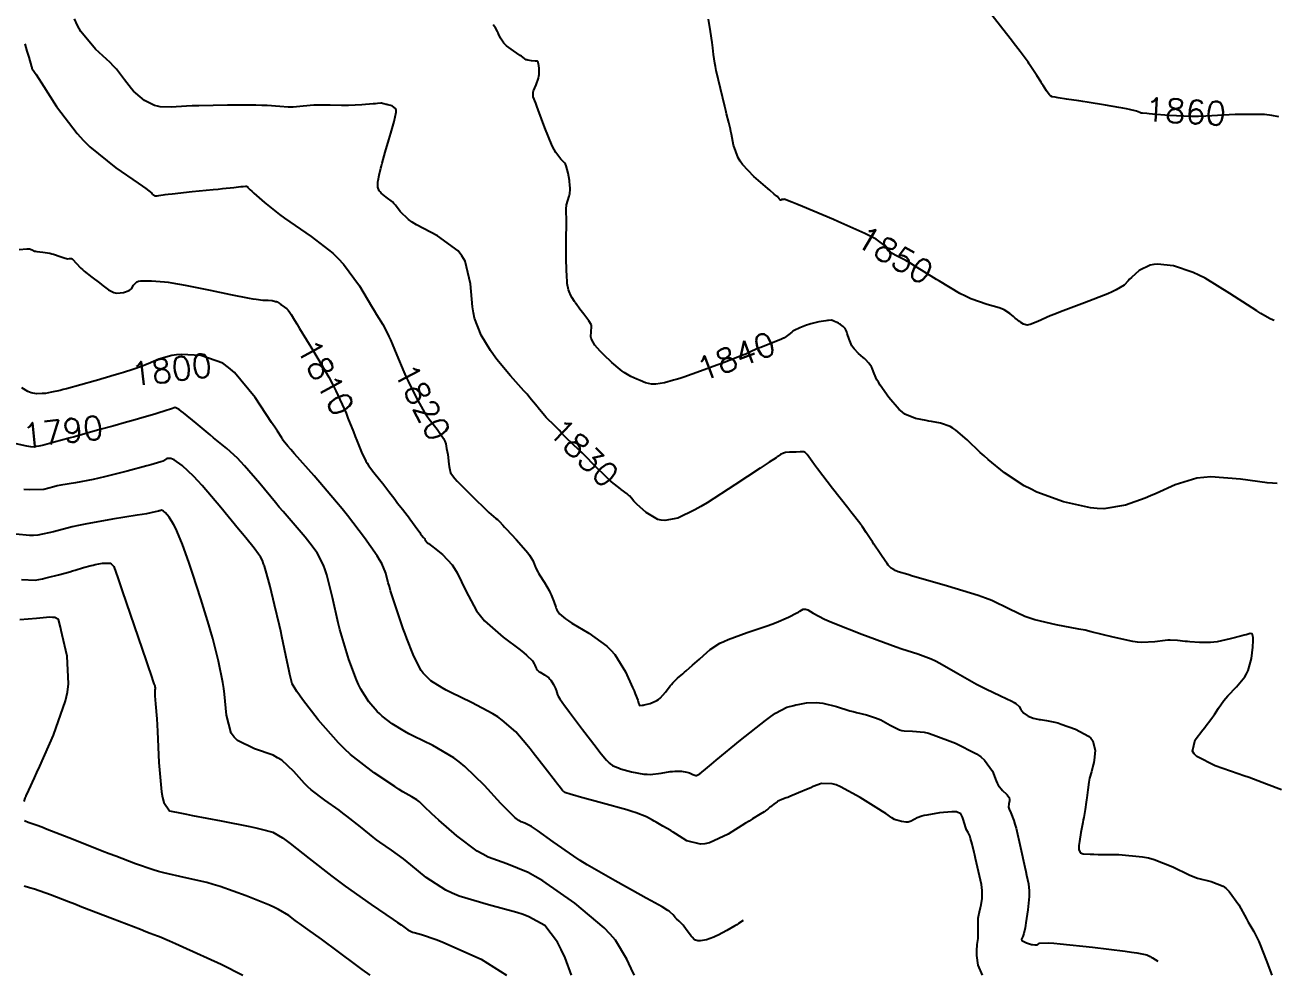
# Model space of a CAD drawing. Header units: metres. Extents: x 837477 to 838477, y 1189014 to 1191014.
# Drawn here: x 838018.8 to 838219.8, y 1189013.9 to 1189166.9 of the extents above; entities that cross this region are included whole.
import ezdxf

# ---------------------------------------------------------------- set-up
doc = ezdxf.new("R2010")
doc.units = ezdxf.units.M
doc.header["$LTSCALE"] = 0.3
doc.layers.add('COTAS 10', color=1, linetype='Continuous')
doc.styles.get("Standard").update_dxf_attribs({"font": 'simplex.shx'})

msp = doc.modelspace()

# ---------------------------------------------------------------- linework, layer by layer
at = {"layer": 'COTAS 10'}
for points, elevation in [([(838220.592, 1189152.072), (838219.453, 1189152.286), (838218.263, 1189152.436), (838213.786, 1189152.444), (838213.537, 1189152.444), (838208.826, 1189152.168), (838207.645, 1189152.14), (838206.518, 1189152.133), (838202.894, 1189152.282), (838200.245, 1189152.509), (838199.733, 1189152.552), (838199.317, 1189152.585), (838198.613, 1189152.632), (838198.426, 1189152.674), (838198.335, 1189152.705), (838198.228, 1189152.744), (838197.699, 1189152.955), (838196.544, 1189153.269), (838196.04, 1189153.373), (838195.458, 1189153.484), (838194.822, 1189153.591), (838192.693, 1189153.948), (838189.735, 1189154.411), (838189.031, 1189154.521), (838188.376, 1189154.624), (838186.427, 1189154.931), (838185.078, 1189155.144), (838184.801, 1189155.187), (838184.568, 1189155.223), (838184.075, 1189155.296), (838183.809, 1189155.462), (838183.717, 1189155.558), (838183.619, 1189155.674), (838183.198, 1189156.271), (838182.67, 1189157.093), (838182.504, 1189157.35), (838182.328, 1189157.621), (838181.618, 1189158.708), (838180.986, 1189159.673), (838180.859, 1189159.866), (838180.752, 1189160.027), (838180.541, 1189160.344), (838180.446, 1189160.494), (838180.413, 1189160.55), (838180.377, 1189160.612), (838180.222, 1189160.89), (838178.957, 1189162.58), (838178.221, 1189163.533), (838177.318, 1189164.696), (838172.663, 1189170.648)], 1860), ([(838220.991, 1189043.699), (838218.622, 1189044.617), (838215.826, 1189045.655), (838214.948, 1189045.97), (838214.026, 1189046.296), (838210.323, 1189047.576), (838207.399, 1189049.041), (838206.969, 1189049.484), (838206.703, 1189049.945), (838207.113, 1189051.744), (838208.376, 1189053.37), (838208.648, 1189053.721), (838208.887, 1189054.029), (838209.472, 1189054.78), (838209.906, 1189055.383), (838210.05, 1189055.598), (838210.204, 1189055.833), (838210.849, 1189056.852), (838211.734, 1189058.078), (838212.04, 1189058.444), (838212.372, 1189058.82), (838213.792, 1189060.272), (838215.125, 1189061.905), (838215.403, 1189062.395), (838215.642, 1189062.901), (838216.173, 1189064.867), (838216.385, 1189066.646), (838216.421, 1189067.034), (838216.449, 1189067.377), (838216.468, 1189068.239), (838216.37, 1189068.679), (838216.324, 1189068.756), (838216.268, 1189068.813), (838215.996, 1189068.855), (838215.302, 1189068.672), (838214.981, 1189068.587), (838214.604, 1189068.487), (838212.776, 1189067.999), (838210.682, 1189067.551), (838210.137, 1189067.477), (838209.607, 1189067.423), (838207.821, 1189067.406), (838206.254, 1189067.532), (838205.863, 1189067.569), (838205.49, 1189067.606), (838204.295, 1189067.744), (838203.082, 1189067.793), (838202.697, 1189067.774), (838202.29, 1189067.74), (838200.644, 1189067.499), (838198.527, 1189067.415), (838197.823, 1189067.48), (838197.069, 1189067.583), (838193.92, 1189068.274), (838190.394, 1189069.155), (838189.402, 1189069.378), (838188.403, 1189069.592), (838184.738, 1189070.287), (838181.329, 1189071.057), (838180.492, 1189071.317), (838179.702, 1189071.598), (838177.232, 1189072.782), (838174.38, 1189074.156), (838173.348, 1189074.556), (838172.212, 1189074.965), (838167.232, 1189076.515), (838162.572, 1189077.845), (838161.637, 1189078.117), (838160.855, 1189078.346), (838159.315, 1189078.824), (838158.816, 1189079.034), (838158.691, 1189079.094), (838158.572, 1189079.156), (838158.191, 1189079.386), (838157.706, 1189079.895), (838157.522, 1189080.131), (838157.316, 1189080.41), (838156.39, 1189081.762), (838155.401, 1189083.27), (838155.155, 1189083.646), (838154.921, 1189084.005), (838154.177, 1189085.155), (838153.582, 1189086.054), (838153.441, 1189086.255), (838153.311, 1189086.436), (838152.93, 1189086.917), (838152.101, 1189087.945), (838151.69, 1189088.47), (838151.199, 1189089.1), (838148.769, 1189092.243), (838146.352, 1189095.402), (838145.869, 1189096.041), (838145.468, 1189096.579), (838144.691, 1189097.672), (838144.365, 1189098.004), (838144.247, 1189098.062), (838144.118, 1189098.106), (838143.55, 1189098.14), (838142.891, 1189098.092), (838142.704, 1189098.083), (838142.514, 1189098.076), (838141.812, 1189098.067), (838141.155, 1189098.01), (838140.994, 1189097.972), (838140.843, 1189097.925), (838140.373, 1189097.675), (838140.013, 1189097.407), (838139.931, 1189097.349), (838139.857, 1189097.298), (838139.65, 1189097.168), (838138.542, 1189096.443), (838137.899, 1189096.017), (838137.111, 1189095.492), (838133.048, 1189092.781), (838128.588, 1189089.919), (838127.549, 1189089.3), (838126.595, 1189088.756), (838123.854, 1189087.415), (838121.74, 1189087.041), (838121.18, 1189087.106), (838120.631, 1189087.244), (838118.741, 1189088.353), (838117.271, 1189089.67), (838116.987, 1189089.941), (838116.755, 1189090.17), (838116.363, 1189090.656), (838116.065, 1189091.017), (838115.893, 1189091.167), (838115.683, 1189091.339), (838114.71, 1189092.062), (838114.603, 1189092.14), (838113.169, 1189093.278), (838112.736, 1189093.663), (838112.288, 1189094.078), (838110.538, 1189095.826), (838108.846, 1189097.568), (838108.434, 1189097.979), (838108.046, 1189098.359), (838106.849, 1189099.472), (838105.956, 1189100.284), (838105.759, 1189100.474), (838105.584, 1189100.649), (838105.135, 1189101.154), (838104.738, 1189101.616), (838104.596, 1189101.764), (838104.44, 1189101.921), (838103.759, 1189102.561), (838102.926, 1189103.391), (838102.673, 1189103.668), (838102.411, 1189103.966), (838101.387, 1189105.21), (838101.207, 1189105.428), (838100.038, 1189106.842), (838099.572, 1189107.384), (838099.065, 1189107.964), (838096.9, 1189110.385), (838094.699, 1189113.011), (838094.17, 1189113.721), (838093.675, 1189114.424), (838092.179, 1189116.9), (838091.143, 1189119.648), (838090.94, 1189120.522), (838090.772, 1189121.446), (838090.467, 1189125.189), (838089.615, 1189128.841), (838089.103, 1189129.706), (838088.471, 1189130.509), (838085.189, 1189132.88), (838081.788, 1189134.677), (838081.08, 1189135.117), (838080.474, 1189135.533), (838079.132, 1189136.824), (838078.38, 1189137.864), (838078.147, 1189138.121), (838077.902, 1189138.365), (838076.925, 1189139.132), (838076.075, 1189139.792), (838075.911, 1189139.967), (838075.777, 1189140.14), (838075.548, 1189140.737), (838075.564, 1189141.381), (838075.584, 1189141.583), (838075.61, 1189141.795), (838075.763, 1189142.647), (838076.034, 1189143.781), (838076.135, 1189144.171), (838076.247, 1189144.595), (838076.747, 1189146.398), (838077.321, 1189148.379), (838077.48, 1189148.913), (838077.639, 1189149.441), (838078.213, 1189151.299), (838078.512, 1189152.796), (838078.498, 1189153.097), (838078.442, 1189153.348), (838077.889, 1189153.845), (838077.177, 1189154.002), (838077.021, 1189154.039), (838076.883, 1189154.073), (838076.532, 1189154.173), (838076.315, 1189154.233), (838076.262, 1189154.242), (838076.211, 1189154.248), (838076.053, 1189154.244), (838075.497, 1189154.193), (838075.197, 1189154.17), (838074.833, 1189154.144), (838072.989, 1189154.016), (838070.834, 1189153.911), (838070.275, 1189153.899), (838069.731, 1189153.894), (838067.9, 1189153.936), (838066.182, 1189153.966), (838065.708, 1189153.953), (838065.236, 1189153.93), (838063.54, 1189153.773), (838061.939, 1189153.636), (838061.527, 1189153.627), (838061.128, 1189153.63), (838059.801, 1189153.743), (838057.756, 1189153.89), (838056.905, 1189153.913), (838055.93, 1189153.93), (838051.378, 1189153.928), (838046.721, 1189153.851), (838045.68, 1189153.819), (838044.746, 1189153.783), (838042.268, 1189153.616), (838040.537, 1189153.665), (838040.074, 1189153.765), (838039.618, 1189153.902), (838038.028, 1189154.711), (838036.593, 1189155.861), (838036.234, 1189156.213), (838035.891, 1189156.58), (838034.793, 1189158.028), (838033.471, 1189159.725), (838032.988, 1189160.248), (838032.454, 1189160.795), (838030.1, 1189162.965), (838027.746, 1189165.81), (838027.212, 1189166.783), (838026.73, 1189167.836)], 1830), ([(838220.297, 1189093.031), (838219.578, 1189093.07), (838218.718, 1189093.144), (838214.44, 1189093.719), (838209.662, 1189094.075), (838208.487, 1189094.012), (838207.377, 1189093.88), (838203.902, 1189092.818), (838200.817, 1189091.39), (838199.953, 1189091.027), (838199.084, 1189090.677), (838195.909, 1189089.53), (838192.426, 1189088.967), (838191.364, 1189088.985), (838190.258, 1189089.079), (838185.909, 1189090.046), (838181.641, 1189091.652), (838180.587, 1189092.149), (838179.587, 1189092.669), (838176.437, 1189094.732), (838173.817, 1189096.89), (838173.151, 1189097.469), (838172.512, 1189098.039), (838170.418, 1189100.033), (838168.593, 1189101.632), (838168.123, 1189101.953), (838167.668, 1189102.223), (838166.15, 1189102.76), (838164.669, 1189102.987), (838164.238, 1189103.061), (838163.796, 1189103.141), (838162.123, 1189103.469), (838160.402, 1189104.211), (838159.93, 1189104.551), (838159.461, 1189104.949), (838157.784, 1189106.874), (838156.412, 1189108.87), (838156.134, 1189109.313), (838155.902, 1189109.708), (838155.433, 1189110.74), (838155.198, 1189111.433), (838155.112, 1189111.614), (838155.018, 1189111.791), (838154.603, 1189112.393), (838154.061, 1189112.984), (838153.886, 1189113.154), (838153.7, 1189113.327), (838152.94, 1189113.973), (838152.205, 1189114.724), (838152.035, 1189114.963), (838151.88, 1189115.215), (838151.441, 1189116.238), (838151.129, 1189117.177), (838151.053, 1189117.376), (838150.982, 1189117.549), (838150.764, 1189117.955), (838150.569, 1189118.178), (838150.512, 1189118.235), (838150.453, 1189118.29), (838150.231, 1189118.473), (838150.007, 1189118.631), (838149.948, 1189118.67), (838149.889, 1189118.707), (838149.686, 1189118.826), (838149.474, 1189118.937), (838149.409, 1189118.97), (838149.343, 1189119.003), (838149.08, 1189119.128), (838148.825, 1189119.236), (838148.762, 1189119.258), (838148.702, 1189119.277), (838148.516, 1189119.318), (838148.116, 1189119.285), (838147.922, 1189119.257), (838147.691, 1189119.222), (838146.556, 1189119.029), (838145.25, 1189118.739), (838144.912, 1189118.643), (838144.584, 1189118.54), (838143.484, 1189118.111), (838142.583, 1189117.65), (838142.381, 1189117.528), (838142.198, 1189117.407), (838141.708, 1189116.99), (838141.092, 1189116.543), (838140.894, 1189116.438), (838140.83, 1189116.404), (838140.528, 1189116.258), (838139.111, 1189115.678), (838137.58, 1189115.089), (838137.208, 1189114.939), (838136.858, 1189114.793), (838135.779, 1189114.315), (838134.776, 1189113.864), (838134.473, 1189113.736), (838134.16, 1189113.607), (838132.942, 1189113.13), (838131.325, 1189112.524), (838130.761, 1189112.314), (838130.146, 1189112.085), (838127.508, 1189111.102), (838124.814, 1189110.146), (838124.165, 1189109.934), (838123.557, 1189109.744), (838123.154, 1189109.636), (838121.712, 1189109.247), (838120.284, 1189109.034), (838119.94, 1189109.023), (838119.617, 1189109.032), (838118.637, 1189109.24), (838117.771, 1189109.607), (838117.521, 1189109.718), (838117.266, 1189109.831), (838116.308, 1189110.272), (838115.233, 1189110.898), (838114.905, 1189111.129), (838114.563, 1189111.385), (838113.217, 1189112.516), (838111.929, 1189113.729), (838111.624, 1189114.036), (838111.34, 1189114.331), (838110.502, 1189115.292), (838109.985, 1189116.164), (838109.904, 1189116.402), (838109.85, 1189116.638), (838109.883, 1189117.481), (838109.958, 1189118.259), (838109.932, 1189118.454), (838109.886, 1189118.64), (838109.548, 1189119.241), (838109.038, 1189119.859), (838108.882, 1189120.057), (838108.721, 1189120.266), (838108.087, 1189121.118), (838107.49, 1189121.958), (838107.351, 1189122.16), (838107.224, 1189122.349), (838106.86, 1189122.92), (838106.588, 1189123.409), (838106.519, 1189123.545), (838106.451, 1189123.682), (838106.227, 1189124.182), (838106.049, 1189125.227), (838106.01, 1189125.707), (838105.976, 1189126.27), (838105.892, 1189128.994), (838105.861, 1189131.796), (838105.861, 1189132.409), (838105.865, 1189132.952), (838105.909, 1189134.321), (838105.948, 1189135.226), (838105.949, 1189135.476), (838105.946, 1189135.725), (838105.897, 1189136.622), (838105.889, 1189137.472), (838105.911, 1189137.691), (838105.945, 1189137.904), (838106.153, 1189138.617), (838106.377, 1189139.297), (838106.419, 1189139.49), (838106.453, 1189139.684), (838106.507, 1189140.4), (838106.46, 1189141.243), (838106.431, 1189141.518), (838106.395, 1189141.811), (838106.204, 1189143.016), (838105.876, 1189144.165), (838105.753, 1189144.422), (838105.617, 1189144.652), (838105.006, 1189145.262), (838104.189, 1189146.299), (838103.921, 1189146.798), (838103.636, 1189147.389), (838102.457, 1189150.288), (838101.38, 1189153.184), (838101.16, 1189153.772), (838100.973, 1189154.268), (838100.578, 1189155.291), (838100.54, 1189155.844), (838100.578, 1189156.045), (838100.637, 1189156.266), (838101.025, 1189157.237), (838101.423, 1189158.313), (838101.488, 1189158.602), (838101.533, 1189158.886), (838101.531, 1189159.876), (838101.415, 1189160.642), (838101.387, 1189160.784), (838101.361, 1189160.897), (838101.284, 1189161.051), (838101.092, 1189161.034), (838100.993, 1189161.038), (838100.875, 1189161.046), (838100.285, 1189161.107), (838099.686, 1189161.205), (838099.562, 1189161.236), (838099.456, 1189161.269), (838099.225, 1189161.405), (838098.879, 1189161.689), (838098.7, 1189161.815), (838098.486, 1189161.963), (838097.412, 1189162.669), (838096.296, 1189163.495), (838096.055, 1189163.717), (838095.844, 1189163.937), (838095.326, 1189164.709), (838094.999, 1189165.424), (838094.908, 1189165.608), (838094.817, 1189165.787), (838094.485, 1189166.382), (838094.101, 1189166.89)], 1840), ([(838219.818, 1189119.26), (838219.688, 1189119.305), (838219.075, 1189119.566), (838217.66, 1189120.398), (838217.023, 1189120.802), (838216.281, 1189121.282), (838212.718, 1189123.643), (838208.738, 1189126.06), (838207.733, 1189126.576), (838206.77, 1189127.025), (838203.643, 1189128.09), (838201.061, 1189128.353), (838200.442, 1189128.295), (838199.865, 1189128.182), (838198.126, 1189127.301), (838196.855, 1189126.184), (838196.573, 1189125.921), (838196.322, 1189125.678), (838195.664, 1189124.97), (838194.412, 1189124.181), (838193.784, 1189123.888), (838193.036, 1189123.562), (838189.319, 1189122.116), (838185.419, 1189120.65), (838184.555, 1189120.312), (838183.784, 1189120.003), (838181.78, 1189119.13), (838180.577, 1189118.644), (838180.312, 1189118.578), (838180.076, 1189118.542), (838179.467, 1189118.66), (838179.069, 1189118.957), (838178.966, 1189119.035), (838178.866, 1189119.11), (838178.53, 1189119.363), (838178.15, 1189119.668), (838178.022, 1189119.777), (838177.883, 1189119.896), (838177.303, 1189120.411), (838176.348, 1189120.982), (838175.974, 1189121.135), (838175.553, 1189121.287), (838173.636, 1189121.819), (838171.031, 1189122.757), (838170.176, 1189123.165), (838169.262, 1189123.637), (838165.977, 1189125.584), (838165.479, 1189125.878), (838161.944, 1189128.09), (838161.187, 1189128.545), (838160.525, 1189128.931), (838158.937, 1189129.753), (838158.094, 1189130.205), (838157.902, 1189130.358), (838157.729, 1189130.522), (838157.253, 1189131.215), (838155.756, 1189132.346), (838154.938, 1189132.787), (838153.946, 1189133.284), (838149.607, 1189135.226), (838148.907, 1189135.538), (838143.932, 1189137.63), (838142.979, 1189138.023), (838142.212, 1189138.336), (838140.977, 1189138.794), (838140.921, 1189138.748), (838140.898, 1189138.742), (838140.871, 1189138.739), (838140.743, 1189138.755), (838140.608, 1189138.762), (838140.577, 1189138.755), (838140.547, 1189138.743), (838140.461, 1189138.665), (838140.372, 1189138.634), (838140.342, 1189138.651), (838140.308, 1189138.68), (838140.165, 1189138.88), (838140.02, 1189139.102), (838139.986, 1189139.145), (838139.955, 1189139.18), (838139.862, 1189139.24), (838139.736, 1189139.304), (838139.682, 1189139.342), (838139.621, 1189139.388), (838139.335, 1189139.625), (838138.635, 1189140.237), (838138.312, 1189140.519), (838137.934, 1189140.849), (838136.105, 1189142.45), (838134.267, 1189144.389), (838133.883, 1189144.933), (838133.554, 1189145.479), (838132.82, 1189147.48), (838132.47, 1189149.275), (838132.383, 1189149.692), (838132.301, 1189150.075), (838132.041, 1189151.168), (838131.694, 1189152.53), (838131.557, 1189153.083), (838131.402, 1189153.711), (838130.694, 1189156.611), (838130.02, 1189159.517), (838129.886, 1189160.148), (838129.776, 1189160.704), (838129.566, 1189162.088), (838129.46, 1189163.202), (838129.414, 1189163.589), (838129.362, 1189164.01), (838129.115, 1189165.811), (838128.774, 1189167.776)], 1850), ([(838018.733, 1189163.839), (838019.088, 1189162.639), (838019.374, 1189161.67), (838019.837, 1189160.093), (838019.851, 1189160.023), (838019.853, 1189160.004), (838019.854, 1189159.986), (838019.854, 1189159.924), (838019.861, 1189159.869), (838019.868, 1189159.856), (838019.876, 1189159.844), (838019.924, 1189159.806), (838020.564, 1189158.857), (838020.946, 1189158.27), (838021.417, 1189157.542), (838023.86, 1189153.743), (838027.158, 1189149.357), (838028.169, 1189148.261), (838029.222, 1189147.214), (838033.377, 1189143.86), (838036.965, 1189141.396), (838037.66, 1189140.911), (838038.226, 1189140.512), (838039.196, 1189139.784), (838039.313, 1189139.635), (838039.342, 1189139.601), (838039.37, 1189139.569), (838039.458, 1189139.48), (838039.548, 1189139.417), (838039.576, 1189139.402), (838039.607, 1189139.388), (838039.731, 1189139.345), (838039.9, 1189139.334), (838039.959, 1189139.339), (838040.022, 1189139.348), (838040.297, 1189139.411), (838041.308, 1189139.557), (838041.837, 1189139.618), (838042.474, 1189139.688), (838045.672, 1189140.018), (838049.076, 1189140.36), (838049.842, 1189140.438), (838050.532, 1189140.509), (838052.39, 1189140.706), (838053.5, 1189140.827), (838053.719, 1189140.85), (838053.9, 1189140.869), (838054.234, 1189140.898), (838054.321, 1189140.896), (838054.371, 1189140.892), (838054.465, 1189140.88), (838054.542, 1189140.852), (838054.557, 1189140.84), (838054.568, 1189140.825), (838054.585, 1189140.757), (838054.999, 1189140.33), (838055.26, 1189140.09), (838055.585, 1189139.797), (838057.291, 1189138.296), (838059.739, 1189136.33), (838060.532, 1189135.744), (838061.375, 1189135.14), (838064.837, 1189132.806), (838068.33, 1189130.091), (838069.193, 1189129.247), (838070.01, 1189128.363), (838072.586, 1189124.837), (838074.553, 1189121.577), (838074.986, 1189120.861), (838075.371, 1189120.227), (838076.359, 1189118.609), (838077.113, 1189117.195), (838077.351, 1189116.688), (838077.601, 1189116.132), (838077.853, 1189115.527), (838078.609, 1189113.707), (838079.754, 1189110.982), (838080.09, 1189110.236), (838080.435, 1189109.494), (838081.751, 1189106.848), (838083.097, 1189104.472), (838083.461, 1189103.901), (838083.821, 1189103.367), (838085.091, 1189101.751), (838086.115, 1189100.293), (838086.321, 1189099.858), (838086.494, 1189099.41), (838086.638, 1189098.681), (838086.835, 1189097.682), (838086.977, 1189096.122), (838087.024, 1189095.781), (838087.073, 1189095.479), (838087.279, 1189094.714), (838087.968, 1189093.81), (838088.323, 1189093.419), (838088.749, 1189092.969), (838090.879, 1189090.837), (838093.019, 1189088.773), (838093.45, 1189088.364), (838093.812, 1189088.027), (838094.539, 1189087.397), (838094.795, 1189087.217), (838094.861, 1189087.163), (838094.924, 1189087.107), (838095.133, 1189086.888), (838095.662, 1189086.302), (838095.927, 1189086.014), (838096.244, 1189085.672), (838097.817, 1189083.982), (838099.392, 1189082.222), (838099.71, 1189081.837), (838099.977, 1189081.495), (838100.513, 1189080.625), (838100.709, 1189080.08), (838100.761, 1189079.942), (838100.812, 1189079.81), (838100.988, 1189079.381), (838101.301, 1189078.794), (838101.439, 1189078.561), (838101.6, 1189078.299), (838102.363, 1189077.1), (838103.148, 1189075.78), (838103.322, 1189075.441), (838103.476, 1189075.114), (838103.878, 1189074.029), (838104.187, 1189073.109), (838104.283, 1189072.886), (838104.385, 1189072.676), (838104.79, 1189072.033), (838105.78, 1189071.221), (838106.25, 1189070.906), (838106.805, 1189070.55), (838109.516, 1189068.938), (838112.411, 1189066.846), (838113.082, 1189066.187), (838113.696, 1189065.494), (838115.442, 1189062.707), (838116.577, 1189060.169), (838116.806, 1189059.634), (838116.998, 1189059.172), (838117.384, 1189058.108), (838117.528, 1189057.624), (838117.568, 1189057.527), (838117.608, 1189057.447), (838117.752, 1189057.291), (838118.094, 1189057.309), (838118.258, 1189057.338), (838118.452, 1189057.377), (838119.406, 1189057.604), (838120.479, 1189058.058), (838120.748, 1189058.241), (838121.006, 1189058.447), (838121.837, 1189059.398), (838122.597, 1189060.422), (838122.809, 1189060.674), (838123.023, 1189060.914), (838123.802, 1189061.666), (838124.653, 1189062.394), (838124.911, 1189062.618), (838125.179, 1189062.851), (838126.231, 1189063.775), (838127.343, 1189064.76), (838127.955, 1189065.304), (838129.053, 1189066.284), (838130.634, 1189067.299), (838131.244, 1189067.592), (838131.928, 1189067.891), (838135.022, 1189069.015), (838138.216, 1189070.102), (838138.964, 1189070.377), (838139.653, 1189070.641), (838141.65, 1189071.501), (838142.994, 1189072.173), (838143.272, 1189072.319), (838143.509, 1189072.448), (838144.025, 1189072.766), (838144.422, 1189072.795), (838144.585, 1189072.74), (838144.77, 1189072.659), (838145.629, 1189072.139), (838147.442, 1189071.199), (838148.229, 1189070.853), (838149.139, 1189070.469), (838153.457, 1189068.772), (838157.954, 1189067.105), (838158.977, 1189066.74), (838159.905, 1189066.417), (838162.452, 1189065.599), (838164.615, 1189064.786), (838165.3, 1189064.465), (838166.021, 1189064.103), (838168.938, 1189062.452), (838171.913, 1189060.724), (838172.671, 1189060.314), (838173.402, 1189059.933), (838175.806, 1189058.804), (838177.616, 1189057.974), (838177.972, 1189057.783), (838178.265, 1189057.607), (838178.799, 1189057.111), (838178.99, 1189056.712), (838179.068, 1189056.598), (838179.156, 1189056.483), (838179.56, 1189056.055), (838180.074, 1189055.667), (838180.23, 1189055.577), (838180.393, 1189055.495), (838181.032, 1189055.26), (838181.775, 1189055.089), (838182.004, 1189055.046), (838182.242, 1189055.006), (838183.185, 1189054.878), (838184.513, 1189054.595), (838184.994, 1189054.456), (838185.525, 1189054.291), (838187.849, 1189053.479), (838189.948, 1189052.353), (838190.336, 1189051.99), (838190.64, 1189051.606), (838191.04, 1189050.033), (838190.856, 1189048.463), (838190.792, 1189048.08), (838190.722, 1189047.719), (838190.422, 1189046.604), (838190.125, 1189045.568), (838190.056, 1189045.258), (838189.994, 1189044.938), (838189.818, 1189043.695), (838189.671, 1189042.41), (838189.627, 1189042.063), (838189.58, 1189041.721), (838189.4, 1189040.515), (838189.181, 1189039.23), (838189.111, 1189038.837), (838189.036, 1189038.428), (838188.729, 1189036.818), (838188.473, 1189035.352), (838188.431, 1189035.034), (838188.4, 1189034.754), (838188.392, 1189034.064), (838188.538, 1189033.693), (838188.605, 1189033.616), (838188.684, 1189033.549), (838189.066, 1189033.397), (838190.228, 1189033.326), (838190.799, 1189033.31), (838191.477, 1189033.295), (838194.826, 1189033.254), (838198.624, 1189032.931), (838199.585, 1189032.739), (838200.508, 1189032.502), (838203.516, 1189031.274), (838206.135, 1189029.992), (838206.813, 1189029.72), (838207.47, 1189029.484), (838209.674, 1189028.936), (838211.618, 1189028.167), (838212.112, 1189027.793), (838212.587, 1189027.348), (838214.143, 1189025.162), (838215.384, 1189022.895), (838215.66, 1189022.401), (838215.907, 1189021.964), (838216.555, 1189020.867), (838217.143, 1189019.727), (838217.352, 1189019.262), (838217.58, 1189018.734), (838218.57, 1189016.288), (838219.465, 1189013.872)], 1820), ([(838017.806, 1189130.683), (838019.039, 1189130.794), (838019.289, 1189130.796), (838019.499, 1189130.787), (838019.926, 1189130.649), (838020.288, 1189130.456), (838020.457, 1189130.41), (838020.656, 1189130.368), (838021.624, 1189130.247), (838022.756, 1189130.087), (838023.06, 1189130.021), (838023.359, 1189129.945), (838024.401, 1189129.593), (838025.256, 1189129.292), (838025.436, 1189129.248), (838025.592, 1189129.222), (838025.951, 1189129.27), (838026.232, 1189129.253), (838026.339, 1189129.185), (838026.457, 1189129.089), (838026.988, 1189128.518), (838027.748, 1189127.715), (838028.012, 1189127.473), (838028.297, 1189127.224), (838029.52, 1189126.254), (838030.769, 1189125.315), (838031.072, 1189125.084), (838031.356, 1189124.867), (838032.225, 1189124.189), (838033.048, 1189123.764), (838033.303, 1189123.706), (838033.568, 1189123.673), (838034.624, 1189123.77), (838035.559, 1189124.117), (838035.75, 1189124.241), (838035.91, 1189124.378), (838036.24, 1189124.978), (838036.764, 1189125.5), (838037.046, 1189125.588), (838037.389, 1189125.652), (838039.123, 1189125.679), (838041.248, 1189125.489), (838041.837, 1189125.416), (838042.426, 1189125.334), (838044.557, 1189124.964), (838046.974, 1189124.475), (838047.743, 1189124.319), (838048.557, 1189124.153), (838051.858, 1189123.476), (838054.838, 1189122.887), (838055.449, 1189122.776), (838055.968, 1189122.688), (838057.069, 1189122.558), (838057.594, 1189122.555), (838057.75, 1189122.546), (838057.91, 1189122.535), (838058.527, 1189122.465), (838059.095, 1189122.348), (838059.226, 1189122.307), (838059.345, 1189122.262), (838059.675, 1189122.066), (838059.963, 1189121.834), (838060.054, 1189121.766), (838060.151, 1189121.697), (838060.541, 1189121.433), (838060.932, 1189121.129), (838061.029, 1189121.035), (838061.12, 1189120.936), (838061.408, 1189120.541), (838061.606, 1189120.219), (838062.149, 1189119.335), (838062.525, 1189118.724), (838062.976, 1189117.994), (838065.223, 1189114.356), (838067.684, 1189110.133), (838068.27, 1189109.033), (838068.815, 1189107.964), (838070.436, 1189104.356), (838070.751, 1189103.565), (838071.644, 1189101.315), (838071.928, 1189100.604), (838072.189, 1189099.95), (838072.951, 1189098.062), (838073.629, 1189096.636), (838073.837, 1189096.273), (838074.055, 1189095.925), (838074.918, 1189094.783), (838075.851, 1189093.678), (838076.113, 1189093.352), (838076.377, 1189093.018), (838077.343, 1189091.739), (838078.271, 1189090.49), (838078.511, 1189090.174), (838078.743, 1189089.871), (838079.52, 1189088.887), (838080.276, 1189087.92), (838080.495, 1189087.629), (838080.718, 1189087.327), (838081.56, 1189086.151), (838082.294, 1189085.115), (838082.449, 1189084.902), (838082.582, 1189084.721), (838082.891, 1189084.332), (838083.056, 1189084.14), (838083.099, 1189084.083), (838083.141, 1189084.025), (838083.282, 1189083.8), (838083.429, 1189083.586), (838083.474, 1189083.534), (838083.52, 1189083.485), (838083.705, 1189083.337), (838084.172, 1189082.992), (838084.397, 1189082.819), (838084.663, 1189082.613), (838085.969, 1189081.588), (838087.502, 1189079.931), (838087.911, 1189079.326), (838088.312, 1189078.658), (838089.708, 1189075.717), (838091.452, 1189072.538), (838092.073, 1189071.72), (838092.755, 1189070.928), (838095.717, 1189068.295), (838098.482, 1189066.215), (838099.039, 1189065.772), (838099.505, 1189065.388), (838100.438, 1189064.483), (838100.727, 1189064.009), (838100.789, 1189063.897), (838100.842, 1189063.794), (838100.964, 1189063.489), (838101.041, 1189063.26), (838101.065, 1189063.205), (838101.09, 1189063.152), (838101.191, 1189062.992), (838101.438, 1189062.791), (838101.554, 1189062.712), (838101.692, 1189062.624), (838102.367, 1189062.223), (838103.087, 1189061.702), (838103.253, 1189061.539), (838103.406, 1189061.366), (838103.84, 1189060.673), (838104.13, 1189060.013), (838104.191, 1189059.862), (838104.244, 1189059.725), (838104.369, 1189059.342), (838104.487, 1189059.011), (838104.536, 1189058.906), (838104.593, 1189058.795), (838104.856, 1189058.348), (838105.607, 1189057.292), (838105.972, 1189056.797), (838106.404, 1189056.215), (838108.529, 1189053.384), (838110.678, 1189050.56), (838111.126, 1189049.983), (838111.51, 1189049.494), (838112.364, 1189048.467), (838112.774, 1189048.061), (838112.879, 1189047.965), (838112.979, 1189047.875), (838113.31, 1189047.607), (838113.966, 1189047.318), (838114.272, 1189047.215), (838114.631, 1189047.102), (838116.379, 1189046.61), (838118.386, 1189046.233), (838118.91, 1189046.192), (838119.419, 1189046.178), (838121.14, 1189046.358), (838122.637, 1189046.626), (838123.006, 1189046.668), (838123.354, 1189046.696), (838124.443, 1189046.679), (838125.307, 1189046.538), (838125.513, 1189046.486), (838125.704, 1189046.43), (838126.274, 1189046.183), (838126.732, 1189046.026), (838126.852, 1189046.026), (838126.97, 1189046.045), (838127.371, 1189046.271), (838128.61, 1189047.313), (838129.255, 1189047.846), (838130.032, 1189048.485), (838133.93, 1189051.679), (838137.964, 1189054.862), (838138.827, 1189055.494), (838139.579, 1189056.018), (838141.377, 1189057.012), (838142.518, 1189057.295), (838142.856, 1189057.371), (838143.204, 1189057.446), (838144.542, 1189057.709), (838146.133, 1189057.77), (838146.641, 1189057.719), (838147.179, 1189057.637), (838149.364, 1189057.093), (838151.554, 1189056.437), (838152.095, 1189056.285), (838152.607, 1189056.145), (838154.221, 1189055.747), (838155.672, 1189055.305), (838156.083, 1189055.137), (838156.497, 1189054.95), (838158.022, 1189054.112), (838159.519, 1189053.378), (838159.916, 1189053.256), (838160.304, 1189053.169), (838161.64, 1189053.151), (838163.476, 1189052.982), (838164.18, 1189052.801), (838164.968, 1189052.562), (838168.517, 1189051.212), (838171.926, 1189049.47), (838172.625, 1189048.984), (838173.219, 1189048.496), (838174.477, 1189046.717), (838175.075, 1189045.147), (838175.251, 1189044.79), (838175.432, 1189044.466), (838176.123, 1189043.579), (838176.726, 1189042.997), (838176.851, 1189042.867), (838176.957, 1189042.749), (838177.189, 1189042.433), (838177.249, 1189042.142), (838177.247, 1189042.04), (838177.236, 1189041.928), (838177.13, 1189041.448), (838177.082, 1189040.891), (838177.108, 1189040.731), (838177.152, 1189040.569), (838177.451, 1189039.965), (838177.94, 1189038.735), (838178.103, 1189038.179), (838178.279, 1189037.529), (838179.013, 1189034.404), (838179.708, 1189031.236), (838179.858, 1189030.56), (838179.99, 1189029.971), (838180.316, 1189028.57), (838180.42, 1189027.419), (838180.412, 1189026.989), (838180.389, 1189026.509), (838180.172, 1189024.372), (838179.879, 1189022.292), (838179.807, 1189021.848), (838179.739, 1189021.462), (838179.528, 1189020.542), (838179.361, 1189020.07), (838179.321, 1189019.965), (838179.284, 1189019.871), (838179.174, 1189019.626), (838179.241, 1189019.436), (838179.316, 1189019.377), (838179.415, 1189019.316), (838179.978, 1189019.07), (838180.623, 1189018.856), (838180.775, 1189018.814), (838180.914, 1189018.779), (838181.319, 1189018.718), (838181.635, 1189018.754), (838181.717, 1189018.781), (838181.798, 1189018.814), (838182.075, 1189018.997), (838183.543, 1189019.035), (838184.375, 1189018.977), (838185.391, 1189018.89), (838190.6, 1189018.332), (838195.841, 1189017.692), (838196.877, 1189017.553), (838197.734, 1189017.432), (838199.332, 1189017.134), (838199.867, 1189016.863), (838200.054, 1189016.759), (838200.257, 1189016.641), (838201.132, 1189016.111)], 1810), ([(838172.89, 1189013.872), (838172.213, 1189015.464), (838171.993, 1189017.03), (838171.967, 1189017.404), (838171.956, 1189017.752), (838172.041, 1189018.791), (838172.177, 1189019.747), (838172.197, 1189020.043), (838172.211, 1189020.352), (838172.199, 1189021.579), (838172.192, 1189022.756), (838172.208, 1189023.032), (838172.232, 1189023.287), (838172.387, 1189024.033), (838172.58, 1189024.731), (838172.629, 1189024.957), (838172.675, 1189025.197), (838172.828, 1189026.18), (838172.826, 1189027.506), (838172.776, 1189027.961), (838172.703, 1189028.455), (838172.26, 1189030.559), (838171.744, 1189032.661), (838171.626, 1189033.154), (838171.518, 1189033.609), (838171.216, 1189034.929), (838170.977, 1189035.868), (838170.909, 1189036.081), (838170.839, 1189036.275), (838170.579, 1189036.808), (838170.327, 1189037.277), (838170.262, 1189037.43), (838170.199, 1189037.594), (838169.989, 1189038.273), (838169.779, 1189038.966), (838169.716, 1189039.139), (838169.65, 1189039.304), (838169.395, 1189039.832), (838168.704, 1189040.142), (838168.363, 1189040.17), (838167.958, 1189040.173), (838165.955, 1189039.973), (838163.928, 1189039.632), (838163.507, 1189039.546), (838163.147, 1189039.464), (838162.355, 1189039.198), (838161.968, 1189038.962), (838161.863, 1189038.899), (838161.76, 1189038.837), (838161.396, 1189038.623), (838160.939, 1189038.492), (838160.778, 1189038.483), (838160.601, 1189038.486), (838159.836, 1189038.595), (838159.073, 1189038.801), (838158.898, 1189038.865), (838158.738, 1189038.932), (838158.291, 1189039.198), (838157.302, 1189039.873), (838156.8, 1189040.196), (838156.199, 1189040.58), (838153.208, 1189042.461), (838150.039, 1189044.19), (838149.327, 1189044.478), (838148.687, 1189044.683), (838146.973, 1189044.735), (838145.649, 1189044.204), (838145.256, 1189044.042), (838144.85, 1189043.873), (838143.287, 1189043.206), (838141.877, 1189042.611), (838141.568, 1189042.486), (838141.294, 1189042.38), (838140.597, 1189042.14), (838140.11, 1189041.948), (838139.969, 1189041.872), (838139.824, 1189041.786), (838139.278, 1189041.389), (838138.785, 1189040.983), (838138.674, 1189040.89), (838138.574, 1189040.805), (838138.307, 1189040.572), (838138.004, 1189040.34), (838137.883, 1189040.256), (838137.745, 1189040.165), (838137.109, 1189039.764), (838135.868, 1189038.998), (838135.348, 1189038.675), (838134.751, 1189038.305), (838131.959, 1189036.568), (838128.937, 1189035.159), (838128.196, 1189034.995), (838127.495, 1189034.929), (838125.311, 1189035.505), (838123.551, 1189036.607), (838123.119, 1189036.872), (838122.71, 1189037.12), (838121.433, 1189037.868), (838120.347, 1189038.479), (838120.059, 1189038.641), (838119.777, 1189038.798), (838118.803, 1189039.339), (838117.147, 1189039.995), (838116.435, 1189040.225), (838115.612, 1189040.476), (838111.723, 1189041.56), (838107.992, 1189042.562), (838107.269, 1189042.761), (838106.68, 1189042.927), (838105.674, 1189043.243), (838105.533, 1189043.357), (838105.49, 1189043.395), (838105.445, 1189043.436), (838105.27, 1189043.609), (838104.735, 1189044.275), (838104.463, 1189044.626), (838104.138, 1189045.051), (838102.516, 1189047.189), (838100.587, 1189049.671), (838100.067, 1189050.313), (838099.554, 1189050.934), (838097.752, 1189053.014), (838095.591, 1189054.927), (838094.851, 1189055.444), (838094.049, 1189055.954), (838090.643, 1189057.752), (838087.325, 1189059.355), (838086.579, 1189059.744), (838085.909, 1189060.108), (838084.113, 1189061.222), (838082.875, 1189062.458), (838082.556, 1189062.898), (838082.248, 1189063.381), (838081.222, 1189065.479), (838080.233, 1189068.051), (838079.948, 1189068.833), (838079.657, 1189069.644), (838078.568, 1189072.825), (838077.622, 1189075.76), (838077.422, 1189076.416), (838077.249, 1189077.005), (838076.847, 1189078.568), (838076.183, 1189080.128), (838075.844, 1189080.715), (838075.439, 1189081.369), (838073.416, 1189084.291), (838070.674, 1189087.861), (838069.816, 1189088.924), (838068.914, 1189090.02), (838065.298, 1189094.245), (838062.161, 1189097.819), (838061.561, 1189098.504), (838061.078, 1189099.057), (838060.304, 1189099.955), (838060.286, 1189099.999), (838060.28, 1189100.014), (838060.273, 1189100.031), (838060.245, 1189100.102), (838060.203, 1189100.192), (838060.189, 1189100.22), (838060.173, 1189100.25), (838060.102, 1189100.369), (838059.396, 1189101.443), (838058.98, 1189102.073), (838058.467, 1189102.849), (838055.817, 1189106.855), (838052.485, 1189110.908), (838051.543, 1189111.713), (838050.593, 1189112.38), (838047.09, 1189113.644), (838043.888, 1189113.778), (838043.127, 1189113.733), (838042.421, 1189113.653), (838040.325, 1189113.066), (838038.619, 1189112.309), (838038.159, 1189112.121), (838037.703, 1189111.942), (838036.1, 1189111.375), (838034.608, 1189110.9), (838034.222, 1189110.779), (838033.847, 1189110.663), (838032.594, 1189110.282), (838031.74, 1189110.034), (838031.135, 1189109.858), (838030.632, 1189109.714), (838030.085, 1189109.56), (838027.752, 1189108.907), (838025.441, 1189108.281), (838024.909, 1189108.143), (838024.423, 1189108.021), (838023.059, 1189107.706), (838022.041, 1189107.539), (838021.773, 1189107.51), (838021.512, 1189107.488), (838020.62, 1189107.468), (838019.738, 1189107.634), (838019.484, 1189107.729), (838019.225, 1189107.844), (838018.251, 1189108.439)], 1800), ([(838134.347, 1189022.655), (838133.608, 1189022.149), (838133.34, 1189021.979), (838133.044, 1189021.797), (838131.743, 1189021.03), (838130.336, 1189020.286), (838129.973, 1189020.117), (838129.621, 1189019.965), (838128.447, 1189019.554), (838127.486, 1189019.368), (838127.27, 1189019.359), (838127.075, 1189019.368), (838126.551, 1189019.554), (838126.134, 1189019.96), (838126.007, 1189020.108), (838125.876, 1189020.272), (838125.359, 1189020.992), (838124.829, 1189021.73), (838124.689, 1189021.904), (838124.551, 1189022.066), (838124.078, 1189022.544), (838123.649, 1189022.939), (838123.54, 1189023.05), (838123.434, 1189023.16), (838123.084, 1189023.563), (838122.619, 1189024.004), (838122.44, 1189024.139), (838122.24, 1189024.279), (838121.335, 1189024.834), (838119.537, 1189025.838), (838118.773, 1189026.262), (838117.894, 1189026.75), (838113.757, 1189029.037), (838109.249, 1189031.643), (838108.136, 1189032.331), (838107.081, 1189033.004), (838103.757, 1189035.314), (838101.275, 1189037.122), (838100.75, 1189037.479), (838100.296, 1189037.773), (838099.243, 1189038.315), (838098.63, 1189038.539), (838098.454, 1189038.632), (838098.274, 1189038.74), (838097.6, 1189039.243), (838096.434, 1189040.393), (838095.944, 1189040.909), (838095.382, 1189041.51), (838092.749, 1189044.392), (838089.578, 1189047.469), (838088.677, 1189048.193), (838087.766, 1189048.862), (838084.392, 1189050.814), (838081.299, 1189052.316), (838080.566, 1189052.7), (838079.886, 1189053.07), (838077.872, 1189054.295), (838076.278, 1189055.534), (838075.862, 1189055.914), (838075.457, 1189056.309), (838074.088, 1189057.872), (838072.808, 1189059.928), (838072.459, 1189060.635), (838072.113, 1189061.401), (838070.883, 1189064.666), (838069.741, 1189068.423), (838069.451, 1189069.5), (838069.171, 1189070.592), (838068.255, 1189074.666), (838067.367, 1189078.311), (838067.106, 1189079.132), (838066.838, 1189079.871), (838065.815, 1189081.86), (838064.616, 1189083.419), (838064.237, 1189083.888), (838063.838, 1189084.372), (838062.227, 1189086.254), (838060.295, 1189088.497), (838059.694, 1189089.21), (838059.064, 1189089.962), (838056.548, 1189093.009), (838054.094, 1189095.886), (838053.503, 1189096.531), (838052.951, 1189097.111), (838051.274, 1189098.656), (838049.646, 1189099.961), (838049.124, 1189100.389), (838048.57, 1189100.846), (838046.316, 1189102.735), (838044.303, 1189104.384), (838043.902, 1189104.689), (838043.569, 1189104.928), (838042.934, 1189105.244), (838042.338, 1189105.022), (838042.03, 1189104.922), (838041.661, 1189104.805), (838039.811, 1189104.243), (838037.063, 1189103.443), (838036.128, 1189103.177), (838035.117, 1189102.89), (838032.895, 1189102.269), (838030.836, 1189101.693), (838026.742, 1189100.559), (838025.849, 1189100.312), (838025.061, 1189100.096), (838023.085, 1189099.557), (838021.973, 1189099.267), (838021.73, 1189099.206), (838021.514, 1189099.155), (838020.968, 1189099.04), (838020.636, 1189098.982), (838020.556, 1189098.966), (838020.481, 1189098.949), (838020.251, 1189098.89), (838019.685, 1189098.932), (838019.398, 1189098.98), (838019.054, 1189099.044), (838017.341, 1189099.406)], 1790), ([(838116.886, 1189013.872), (838116.634, 1189014.207), (838115.66, 1189016.403), (838113.818, 1189019.506), (838112.978, 1189020.465), (838111.995, 1189021.469), (838107.25, 1189025.459), (838102.116, 1189029.025), (838100.887, 1189029.763), (838099.741, 1189030.391), (838096.297, 1189031.756), (838093.301, 1189032.852), (838092.437, 1189033.311), (838091.558, 1189033.837), (838088.26, 1189036.297), (838085.388, 1189038.788), (838084.777, 1189039.332), (838084.246, 1189039.814), (838082.995, 1189041.032), (838082.25, 1189041.754), (838082.038, 1189041.925), (838081.824, 1189042.082), (838081.032, 1189042.54), (838079.607, 1189043.368), (838078.995, 1189043.758), (838078.288, 1189044.218), (838074.949, 1189046.457), (838071.165, 1189049.399), (838070.178, 1189050.3), (838069.217, 1189051.24), (838065.968, 1189054.949), (838063.453, 1189058.247), (838062.956, 1189058.928), (838062.546, 1189059.509), (838061.783, 1189060.765), (838061.506, 1189061.826), (838061.402, 1189062.284), (838061.285, 1189062.813), (838060.765, 1189065.312), (838060.121, 1189068.368), (838059.926, 1189069.248), (838059.725, 1189070.141), (838058.94, 1189073.488), (838058.22, 1189076.417), (838058.06, 1189077.047), (838057.917, 1189077.599), (838057.54, 1189078.94), (838057.292, 1189079.701), (838057.229, 1189079.887), (838057.169, 1189080.063), (838056.976, 1189080.609), (838056.665, 1189081.203), (838056.532, 1189081.409), (838056.378, 1189081.633), (838055.65, 1189082.592), (838054.303, 1189084.256), (838053.759, 1189084.925), (838053.14, 1189085.684), (838050.286, 1189089.178), (838047.303, 1189092.694), (838046.603, 1189093.468), (838045.958, 1189094.154), (838044.082, 1189095.91), (838042.779, 1189096.806), (838042.494, 1189096.95), (838042.243, 1189097.049), (838041.61, 1189097.032), (838041.205, 1189096.76), (838041.096, 1189096.698), (838040.989, 1189096.642), (838040.616, 1189096.488), (838039.563, 1189096.19), (838039.027, 1189096.044), (838038.385, 1189095.869), (838035.187, 1189095.008), (838031.551, 1189094.089), (838030.633, 1189093.879), (838029.755, 1189093.687), (838026.904, 1189093.152), (838024.54, 1189092.737), (838023.968, 1189092.621), (838023.432, 1189092.504), (838021.794, 1189092.077), (838019.526, 1189091.984), (838018.593, 1189092.078)], 1780), ([(838106.714, 1189013.872), (838105.706, 1189016.628), (838105.086, 1189017.993), (838104.484, 1189019.169), (838102.452, 1189021.846), (838099.888, 1189023.24), (838098.951, 1189023.607), (838097.915, 1189023.967), (838093.352, 1189025.198), (838088.651, 1189026.586), (838087.528, 1189027.043), (838086.483, 1189027.533), (838083.352, 1189029.567), (838080.895, 1189031.605), (838080.274, 1189032.096), (838079.678, 1189032.557), (838077.743, 1189033.958), (838075.9, 1189035.266), (838075.364, 1189035.668), (838074.816, 1189036.087), (838072.743, 1189037.743), (838070.559, 1189039.475), (838069.942, 1189039.942), (838069.32, 1189040.404), (838067.026, 1189042.026), (838064.842, 1189043.701), (838064.289, 1189044.196), (838063.758, 1189044.705), (838062.026, 1189046.655), (838060.089, 1189048.458), (838059.429, 1189048.873), (838058.716, 1189049.252), (838055.691, 1189050.321), (838052.948, 1189051.65), (838052.412, 1189052.194), (838051.972, 1189052.815), (838051.19, 1189055.691), (838050.904, 1189059.084), (838050.778, 1189060.03), (838050.631, 1189060.979), (838049.928, 1189064.429), (838048.981, 1189068.073), (838048.68, 1189069.144), (838048.362, 1189070.242), (838047.074, 1189074.429), (838045.768, 1189078.429), (838045.439, 1189079.408), (838045.125, 1189080.331), (838044.106, 1189083.202), (838043.213, 1189085.402), (838042.978, 1189085.902), (838042.748, 1189086.356), (838041.961, 1189087.602), (838041.316, 1189088.345), (838041.175, 1189088.481), (838041.05, 1189088.587), (838040.737, 1189088.717), (838040.459, 1189088.634), (838040.357, 1189088.605), (838040.244, 1189088.573), (838039.742, 1189088.437), (838038.335, 1189088.163), (838037.65, 1189088.045), (838036.838, 1189087.909), (838032.841, 1189087.264), (838028.444, 1189086.492), (838027.38, 1189086.276), (838026.383, 1189086.058), (838023.336, 1189085.264), (838020.816, 1189084.713), (838020.152, 1189084.649), (838019.501, 1189084.623), (838017.27, 1189084.85)], 1770), ([(838018.2, 1189077.545), (838020.425, 1189077.461), (838021.581, 1189077.674), (838021.97, 1189077.76), (838022.39, 1189077.859), (838024.155, 1189078.315), (838025.97, 1189078.818), (838026.421, 1189078.946), (838026.849, 1189079.069), (838028.208, 1189079.473), (838029.414, 1189079.808), (838029.745, 1189079.889), (838030.076, 1189079.963), (838031.26, 1189080.186), (838032.254, 1189080.219), (838032.464, 1189080.174), (838032.646, 1189080.105), (838033.068, 1189079.661), (838033.717, 1189077.83), (838034.042, 1189076.886), (838034.43, 1189075.754), (838036.356, 1189070.089), (838038.264, 1189064.462), (838038.64, 1189063.353), (838038.951, 1189062.439), (838039.525, 1189060.763), (838039.645, 1189060.419), (838039.67, 1189060.345), (838039.691, 1189060.28), (838039.737, 1189060.123), (838039.74, 1189060.013), (838039.735, 1189059.978), (838039.726, 1189059.94), (838039.671, 1189059.788), (838039.643, 1189059.342), (838039.653, 1189059.119), (838039.669, 1189058.854), (838039.788, 1189057.538), (838039.972, 1189055.117), (838040.03, 1189054.155), (838040.09, 1189053.067), (838040.332, 1189048.082), (838040.748, 1189043.359), (838040.918, 1189042.436), (838041.113, 1189041.679), (838042.012, 1189040.332), (838043.935, 1189039.921), (838044.774, 1189039.753), (838045.745, 1189039.563), (838050.361, 1189038.681), (838054.973, 1189037.773), (838055.942, 1189037.566), (838056.777, 1189037.378), (838058.681, 1189036.858), (838060.2, 1189035.975), (838060.792, 1189035.557), (838061.458, 1189035.065), (838064.485, 1189032.662), (838068.156, 1189029.765), (838069.228, 1189028.961), (838070.324, 1189028.155), (838074.485, 1189025.239), (838078.021, 1189022.836), (838078.723, 1189022.353), (838079.305, 1189021.951), (838080.406, 1189021.16), (838080.938, 1189020.879), (838081.16, 1189020.798), (838081.415, 1189020.716), (838082.607, 1189020.406), (838084.933, 1189019.606), (838085.903, 1189019.214), (838087.014, 1189018.748), (838092.201, 1189016.449), (838096.262, 1189013.872)], 1760), ([(838018.614, 1189041.83), (838018.777, 1189042.357), (838018.851, 1189042.545), (838018.938, 1189042.751), (838019.358, 1189043.647), (838020.277, 1189045.617), (838020.679, 1189046.5), (838021.145, 1189047.53), (838023.359, 1189052.471), (838025.293, 1189058.017), (838025.583, 1189059.428), (838025.765, 1189060.786), (838025.533, 1189065.242), (838024.76, 1189068.64), (838024.601, 1189069.331), (838024.465, 1189069.914), (838024.174, 1189071.114), (838023.55, 1189071.439), (838023.205, 1189071.47), (838022.784, 1189071.474), (838020.642, 1189071.276), (838017.941, 1189071.057)], 1750), ([(838074.339, 1189013.872), (838073.043, 1189014.782), (838068.383, 1189018.257), (838067.371, 1189019.003), (838066.481, 1189019.655), (838064.271, 1189021.228), (838062.94, 1189022.156), (838062.603, 1189022.402), (838062.28, 1189022.642), (838061.228, 1189023.467), (838059.594, 1189024.433), (838058.903, 1189024.762), (838058.11, 1189025.117), (838054.386, 1189026.624), (838050.177, 1189028.103), (838049.079, 1189028.441), (838048.009, 1189028.748), (838044.386, 1189029.598), (838041.094, 1189030.322), (838040.233, 1189030.55), (838039.394, 1189030.791), (838036.545, 1189031.757), (838033.366, 1189032.993), (838032.318, 1189033.404), (838031.197, 1189033.843), (838026.545, 1189035.677), (838022.315, 1189037.331), (838021.46, 1189037.657), (838020.742, 1189037.927), (838019.294, 1189038.426), (838018.81, 1189038.636), (838018.701, 1189038.724)], 1750), ([(838018.631, 1189028.228), (838019.495, 1189027.984), (838020.311, 1189027.739), (838022.862, 1189026.855), (838025.759, 1189025.72), (838026.793, 1189025.318), (838027.927, 1189024.877), (838032.862, 1189022.969), (838037.371, 1189021.232), (838038.238, 1189020.899), (838038.939, 1189020.63), (838040.09, 1189020.197), (838040.183, 1189020.173), (838040.217, 1189020.162), (838040.254, 1189020.15), (838040.416, 1189020.09), (838042.048, 1189019.362), (838043.012, 1189018.927), (838044.197, 1189018.392), (838050.326, 1189015.619), (838053.851, 1189013.872)], 1740)]:
    msp.add_lwpolyline(points, dxfattribs=dict(at, elevation=elevation))

# ---------------------------------------------------------------- texts
at = {"layer": 'COTAS 10', "char_height": 3.8, "attachment_point": 7}
for s, insert, rotation in [('1860', (838198.949, 1189151.437, 1860), 356.54206), ('1850', (838152.214, 1189131.485, 1850), 329.5078), ('1840', (838127.802, 1189109.383, 1840), 20.97742), ('1810', (838062.361, 1189114.898, 1810), 298.77387), ('1800', (838036.132, 1189108.666, 1800), 7.09262), ('1820', (838078.057, 1189111.027, 1820), 297.54702), ('1790', (838018.575, 1189098.844, 1790), 6.04233), ('1830', (838102.753, 1189101.225, 1830), 315.29363)]:
    msp.add_mtext(s, dxfattribs=dict(at, insert=insert, rotation=rotation))

doc.saveas('drawing.dxf')
